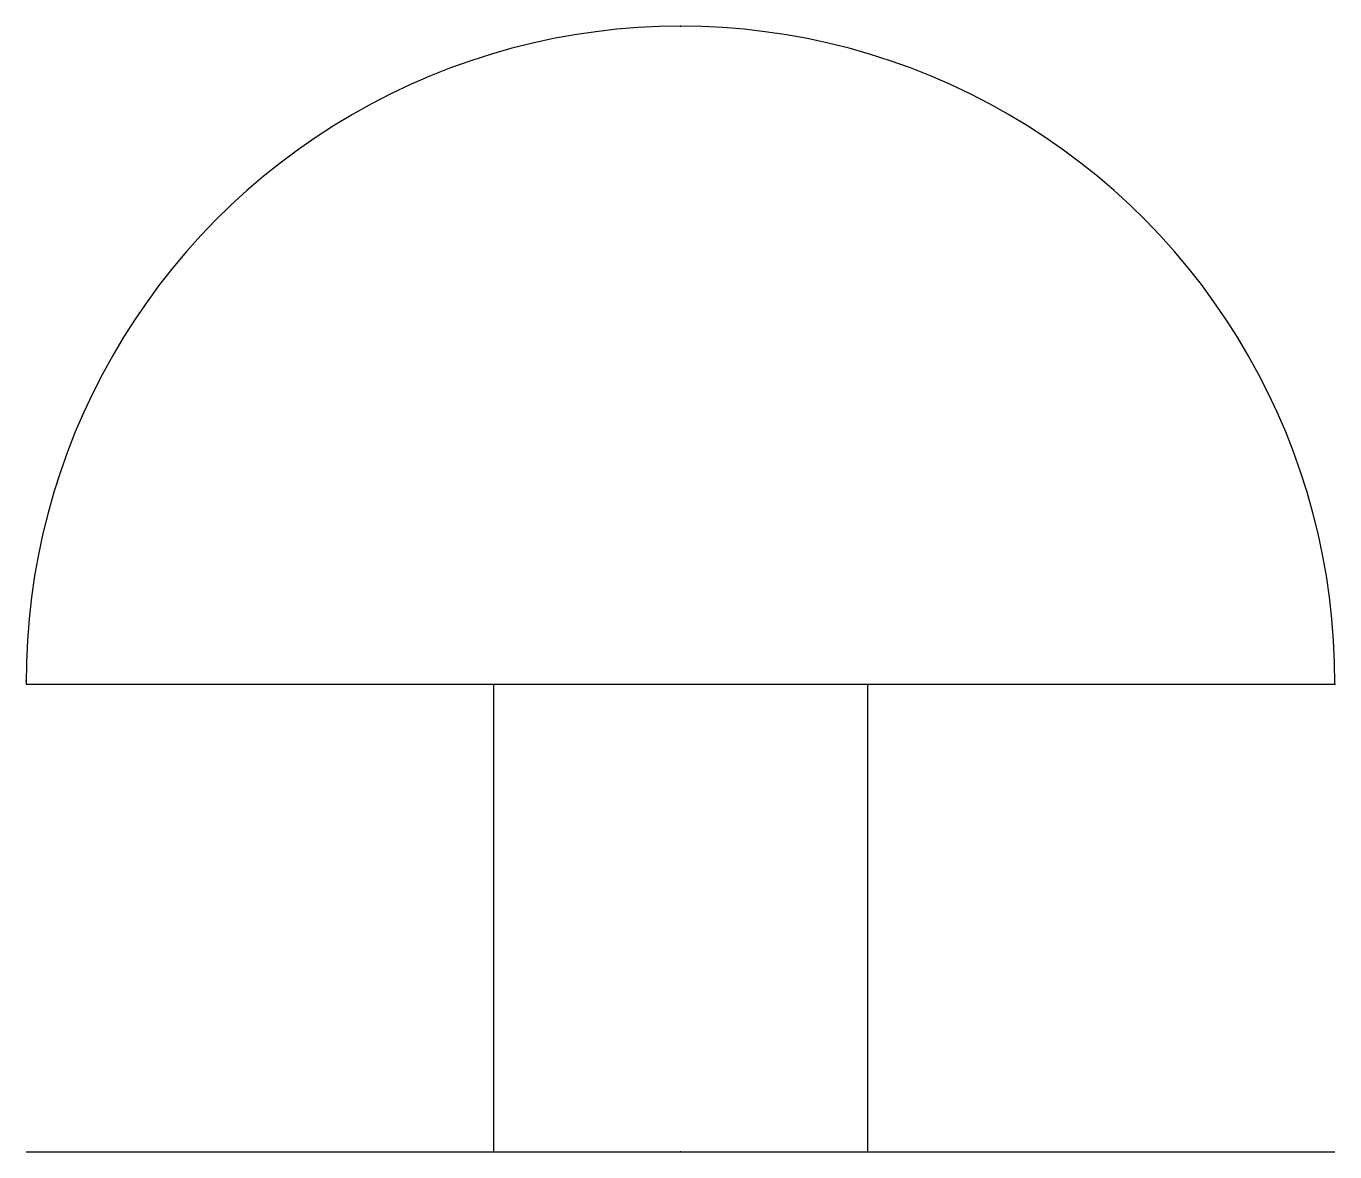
# Model space of a CAD drawing. Header units: millimetres. Extents: x 0 to 350, y 0 to 301.
import ezdxf

# ---------------------------------------------------------------- set-up
doc = ezdxf.new("R2010")
doc.units = ezdxf.units.MM
doc.styles.get("Standard").update_dxf_attribs({"font": 'SimSun.ttf'})

msp = doc.modelspace()

# ---------------------------------------------------------------- linework, layer by layer
for p, q in [((0, 125), (350, 125)), ((125, 125), (125, 0)), ((225, 125), (225, 0)), ((0, 0), (350, 0))]:
    msp.add_line(p, q)
msp.add_arc((175, 125.92), 175, 359.6973, 180.3027)
for p in [(175, 300.93), (0, 125.92), (350, 125), (175, 0)]:
    msp.add_point(p)

# ---------------------------------------------------------------- texts
at = {"flags": 9}
msp.add_attdef('A', (175, 0), '电铃', height=0.01, dxfattribs=at)

doc.saveas('drawing.dxf')
